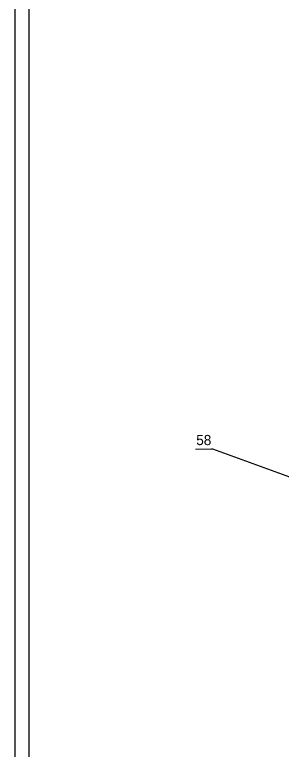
# Model space of a CAD drawing. Header units: millimetres. Extents: x 587 to 10361, y -8386 to 1488.
# Drawn here: x 3463.7 to 3556.1, y 417.8 to 670.8 of the extents above; entities that cross this region are included whole.
import ezdxf
from ezdxf import colors
from ezdxf.entities.mleader import LeaderData, LeaderLine
from ezdxf.math import Vec2, Vec3

# ---------------------------------------------------------------- set-up
doc = ezdxf.new("R2010")
doc.units = ezdxf.units.MM
doc.layers.add('Gruba', color=7, linetype='Continuous', lineweight=30)
doc.layers.add('Wymiar', color=3, linetype='Continuous', lineweight=20)

# ---------------------------------------------------------------- blocks, each defined once
blk = doc.blocks.new('_Dot')
at = {"color": 0, "linetype": 'ByBlock', "lineweight": -2}
blk.add_line((-0.5, 0), (-1, 0), dxfattribs=at)
at = {"color": 0, "linetype": 'ByBlock', "const_width": 0.5}
blk.add_lwpolyline([(-0.25, 0, 1), (0.25, 0, 1)], format="xyb", close=True, dxfattribs=at)

msp = doc.modelspace()

# ---------------------------------------------------------------- linework, layer by layer
at = {"layer": 'Gruba'}
msp.add_line((3468.653, 75.435), (3468.653, 906.435), dxfattribs=at)
msp.add_lwpolyline([(3463.653, 70.435), (4652.653, 70.435), (4652.653, 911.435), (3463.653, 911.435)], close=True, dxfattribs=at)
at = {"layer": 'Wymiar'}
msp.add_line((3525.873, 521.583), (3531.487, 521.583), dxfattribs=at)

# ---------------------------------------------------------------- texts
at = {"layer": 'Wymiar', "insert": (3526.127, 526.439), "char_height": 3.5, "attachment_point": 1}
msp.add_mtext_dynamic_manual_height_columns('58', width=5.9738, gutter_width=12.5, heights=[0], dxfattribs=at)

# ---------------------------------------------------------------- leaders
at = {"layer": 'Wymiar'}
ml = msp.add_multileader_mtext('Standard', dxfattribs=at)
ml.set_content('', color=256)
ml.set_leader_properties()
ml.set_arrow_properties(name='DOT')
ml.build(insert=Vec2(0, 0))
ml.multileader.update_dxf_attribs({"text_right_attachment_type": 6, "dogleg_length": 0.36, "arrow_head_size": 2})
ctx = ml.context
ctx.base_point, ctx.char_height, ctx.arrow_head_size, ctx.landing_gap_size, ctx.plane_origin = Vec3(3531.307, 521.673), 0.18, 2, 0.09, Vec3(3993.01, 309.04)
ctx.right_attachment, ctx.text_align_type = 6, 2
notes = []
notes.append((ctx, [(1, (1, 1, 0), (3531.847, 521.583), (-1, 0), 0.36, [(0, [(3589.878, 500.339)], 0, [])])]))
ctx.mtext.insert, ctx.mtext.alignment, ctx.mtext.flow_direction = Vec3(3531.397, 521.763), 3, 5
for ctx, leaders in notes:
    for number, flags, end, landing, length, lines in leaders:
        leader = LeaderData()
        leader.index, (leader.has_last_leader_line, leader.has_dogleg_vector, leader.attachment_direction) = number, flags
        leader.last_leader_point, leader.dogleg_vector, leader.dogleg_length = Vec3(end), Vec3(landing), length
        for number, points, colour, breaks in lines:
            line = LeaderLine()
            line.index, line.vertices, line.color, line.breaks = number, Vec3.list(points), colors.encode_raw_color(colour), breaks
            leader.lines.append(line)
        ctx.leaders.append(leader)

doc.saveas('drawing.dxf')
